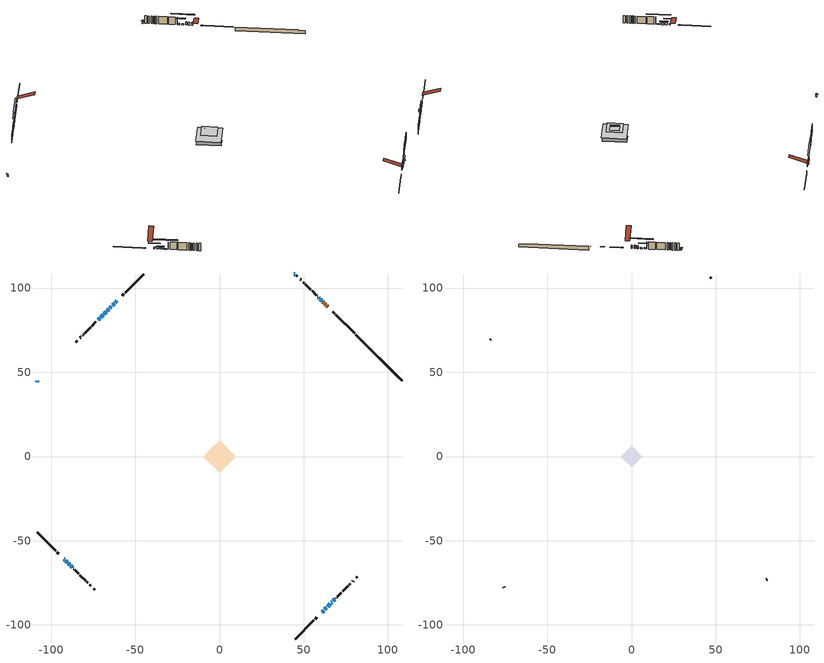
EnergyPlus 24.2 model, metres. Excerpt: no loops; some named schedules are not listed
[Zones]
conditioned space
 floor outside (Floor1 construction): -0.49,0 0,0.49 0.49,0 0,-0.49 z0.83
 floor outside (Floor2 construction): -3.1,0 0,3.1 3.1,0 0,-3.1 z0.83
 floor adiabatic (AdiabaticFloorConstruction): -9.73,0 0,9.73 9.73,0 0,-9.73 z3.27
 floor foundation (Slab1 construction): -6.87,2.78 -2.78,6.87 6.87,-2.78 2.78,-6.87 z-1.61
 wall outside (RimJoist1 construction): 44.87,-108.32 56.04,-97.15 / -108.32,-44.87 -97.15,-56.04 / -44.87,108.32 -56.04,97.15 / 80.18,73 69.01,84.17 z0.83:1.13
 wall outside (RimJoist3 construction): 56.69,-96.49 57.7,-95.49 / -96.49,-56.69 -95.49,-57.7 / -56.69,96.49 -57.7,95.49 / 68.35,84.83 67.35,85.83 z0.83:1.13
 wall outside (AdiabaticWallConstruction 1): 64.18,89 63.79,89.4 / 63.13,90.05 62.56,90.63 / 61.9,91.28 61.42,91.76 z0.83:2.86
 wall outside (AdiabaticWallConstruction): -92.32,-60.86 -91.94,-61.24 / 66.41,-86.77 66.79,-86.39 z0.83:1.72; -60.87,92.32 -61.94,91.24 z0.83:2.25; -62.6,90.58 -63.46,89.72 / -64.12,89.06 -65.18,88 / 60.87,-92.32 61.73,-91.45 / -69.09,84.09 -70.42,82.77 z0.83:2.05; 62.38,-90.8 63.45,-89.74 / -91.28,-61.9 -90.42,-62.76 z0.83:2.33; 64.1,-89.08 65.76,-87.43 z0.83:2.63; -89.76,-63.42 -88.9,-64.28 z0.83:1.85; 44.87,108.32 44.1,108.32 / -108.32,44.87 -108.32,44.1 z0.83:2.36; 60.77,92.42 59.92,93.26 z0.83:1.67; -65.84,87.35 -66.7,86.48 / -88.24,-64.94 -87.36,-65.82 z0.83:1.24; 59.26,93.92 58.83,94.35 z0.83:1.75; -67.36,85.83 -68.43,84.75 / -71.07,82.11 -71.94,81.25 / 67.45,-85.74 68.51,-84.67 z0.83:2.64
 wall outside (Wall1 construction): 69.16,-84.02 69.24,-83.95 / -86.71,-66.48 -86.63,-66.55 / -72.59,80.59 -72.66,80.52 / 58.18,95.01 58.1,95.08 z0.83:5.71
 wall outside (Wall2 construction): 69.89,-83.29 72.41,-80.78 / -85.98,-67.2 -83.47,-69.72 / -73.32,79.86 -75.83,77.35 / 57.45,95.74 54.93,98.25 z0.83:5.71
 wall outside (Wall3 construction): 73.06,-80.12 76.46,-76.73 / -82.81,-70.37 -79.41,-73.77 / -76.49,76.69 -79.88,73.3 / 54.28,98.9 50.88,102.3 z0.83:5.71
 wall outside (Wall4 construction): 77.11,-76.07 77.57,-75.62 / -78.76,-74.42 -78.31,-74.88 / -80.54,72.64 -80.99,72.19 / 50.23,102.96 49.77,103.41 z0.83:5.71
 wall outside (Wall5 construction): 78.22,-74.96 78.3,-74.89 / -77.65,-75.53 -77.58,-75.61 / -81.65,71.53 -81.72,71.46 / 49.12,104.07 49.04,104.14 z0.83:5.71
 wall outside (Wall6 construction): 78.95,-74.23 79.4,-73.78 / -76.92,-76.26 -76.47,-76.71 / -82.38,70.8 -82.83,70.35 / 48.39,104.79 47.94,105.24 z0.83:5.71
 wall outside (Wall9 construction): 81.11,-72.07 81.82,-71.37 / -74.76,-78.42 -74.05,-79.13 / -84.54,68.64 -85.24,67.94 / 46.23,106.95 45.52,107.66 z0.83:5.71
 wall foundation (FoundationWall1 construction): 80.84,72.35,-1.61 80.84,72.35,0.83 105.57,47.61,0.83 105.57,47.61,0.32 108.32,44.87,0.32 108.32,44.87,-1.61
 window (WindowConstruction 15): -92.32,-60.87 -91.94,-61.24 z0.83:1.72
 window (WindowConstruction 7): -60.87,92.32 -61.94,91.24 z0.83:2.25
 window (WindowConstruction 8): -62.6,90.58 -63.46,89.72 z0.83:2.05
 window (WindowConstruction 9): -64.12,89.06 -65.18,88 z0.83:2.05
 window (WindowConstruction 10): 60.87,-92.32 61.73,-91.45 z0.83:2.05
 window (WindowConstruction 11): 62.39,-90.8 63.45,-89.74 z0.83:2.33
 window (WindowConstruction 12): 64.1,-89.08 65.76,-87.43 z0.83:2.63
 window (WindowConstruction 13): -91.28,-61.9 -90.42,-62.76 z0.83:2.33
 window (WindowConstruction 14): -89.76,-63.42 -88.9,-64.28 z0.83:1.84
 window (WindowConstruction 16): 66.41,-86.77 66.79,-86.39 z0.83:1.72
 window (WindowConstruction): 44.87,108.32 44.1,108.32 z0.83:2.35
 window (WindowConstruction 17): 60.76,92.42 59.92,93.26 z0.83:1.67
 window (WindowConstruction 18): -65.84,87.34 -66.7,86.48 z0.83:1.24
 window (WindowConstruction 19): -88.24,-64.94 -87.36,-65.82 z0.83:1.24
 window (WindowConstruction 1): 59.26,93.92 58.83,94.35 z0.83:1.74
 window (WindowConstruction 2): -67.36,85.83 -68.43,84.75 z0.83:2.63
 window (WindowConstruction 3): -69.09,84.09 -70.42,82.77 z0.83:2.05
 window (WindowConstruction 4): -71.07,82.11 -71.94,81.25 z0.83:2.63
 window (WindowConstruction 5): 67.45,-85.74 68.51,-84.67 z0.83:2.63
 window (WindowConstruction 6): -108.32,44.87 -108.32,44.1 z0.83:2.35
 door (Door): 64.18,89 63.79,89.4 z0.83:2.86
 door (Door 1): 63.13,90.05 62.56,90.63 z0.83:2.86
 door (Door 2): 61.9,91.28 61.42,91.76 z0.83:2.86
 ceiling adiabatic (AdiabaticFloorConstruction): 0,-9.73 9.73,0 0,9.73 -9.73,0 z3.27
attic - vented
 floor to conditioned space (Floor3 construction Reversed): -6.24,0 0,6.24 6.24,0 0,-6.24 z5.71
 floor to conditioned space (Floor4 construction Reversed): -3.69,0 0,3.69 3.69,0 0,-3.69 z5.71
 wall outside (Wall7 construction): 80.06,-73.13 80.46,-72.73 / -75.81,-77.37 -75.42,-77.77 / -83.48,69.7 -83.88,69.3 / 47.28,105.9 46.88,106.3 z0.83:5.71
 roof outside (Roof1 construction): 60.21,-92.97,5.71 53.16,-85.93,9.03 51.31,-87.78,9.03 58.35,-94.83,5.71; -92.97,-60.21,5.71 -85.93,-53.16,9.03 -87.78,-51.31,9.03 -94.83,-58.35,5.71; -60.21,92.97,5.71 -53.16,85.93,9.03 -51.31,87.78,9.03 -58.35,94.83,5.71; 64.84,88.35,5.71 57.79,81.3,9.03 59.65,79.44,9.03 66.69,86.49,5.71
shading: -89.78,-63.4 -94.47,-58.71 -94.9,-59.14 -90.21,-63.83 z4.77; -62.15,91.03 -60.65,92.53 -61.09,92.96 -62.59,91.46 z2.55; -63.67,89.51 -62.39,90.79 -62.82,91.22 -64.1,89.94 z2.35; -65.39,87.79 -63.91,89.27 -64.34,89.7 -65.82,88.22 z2.35; 62.16,-91.02 60.43,-92.75 60.87,-93.18 62.59,-91.45 z2.66; 63.66,-89.53 62.17,-91.01 62.6,-91.44 64.09,-89.96 z2.63; 65.97,-87.21 63.89,-89.29 64.32,-89.72 66.4,-87.65 z2.93; -90.21,-62.97 -91.49,-61.69 -91.92,-62.12 -90.64,-63.4 z2.63; -88.26,-64.93 -90.41,-62.77 -90.84,-63.21 -88.69,-65.36 z2.76; 67,-86.18 66.2,-86.98 67.06,-87.84 67.86,-87.04 z2.02; 43.81,108.32 45.16,108.32 45.16,108.93 43.81,108.93 z2.65; 55.61,97.57 65.08,88.1 65.51,88.54 56.04,98.01 z7.77; -71.01,82.17 -61.52,91.66 -61.96,92.09 -71.44,82.6 z7.33; -83.05,-70.13 -92.56,-60.63 -92.99,-61.06 -83.48,-70.56 z7.33; 56.67,96.51 61.42,91.76 61.85,92.19 57.11,96.94 z4.8; -70.59,82.59 -65.2,87.98 -65.63,88.41 -71.02,83.02 z5.69; -74.09,79.09 -68.92,84.27 -69.35,84.7 -74.52,79.52 z5.69; 68.72,-84.46 67.24,-85.95 67.88,-86.59 69.36,-85.11 z2.93; -108.32,43.81 -108.32,45.16 -108.93,45.16 -108.93,43.81 z2.65
[Building]
Building 1: Terrain=Suburbs
[Site:Location]
Calgary Intl AP_AB: Latitude {deg}=51.11; Longitude {deg}=-114.02; Time Zone {hr}=-7; Elevation {m}=1084; Keep Site Location Information=Yes
[Site:GroundTemperature:Shallow]
0.326196, -1.55603, -1.70677, -0.813554, 2.7722, 6.34125, 9.43543, 11.3955, 11.562, 9.96783, 6.95256, 3.49299
[Site:WaterMainsTemperature]
Calculation Method=Schedule; Temperature Schedule=mains temperature schedule
[Material] Roughness=Rough; Thermal Absorptance=0.9
Name | Thickness {m} | Conductivity {W/m-K} | Density {kg/m3} | Specific Heat {J/kg-K} | Solar Absorptance | Visible Absorptance
asphalt or fiberglass shingles | 0.00635 | 0.162714 | 1121.4 | 1465.45 | 0.4 | 0.4
ceiling loosefill ins | 0.254 | 0.0480833 | 16.02 | 1046.75 | 0.7 | 0.7
ceiling stud and cavity | 0.1397 | 0.175913 | 65.682 | 1177.47 | 0.7 | 0.7
ceiling stud and cavity 1 | 0.1397 | 0.219769 | 65.682 | 1177.47 | 0.7 | 0.7
concrete 4.0 in. | 0.1016 | 1.803125 | 2242.8 | 837.4 | 0.7 | 0.7
concrete 8.0 in. | 0.2032 | 1.803125 | 2242.8 | 837.4 | 0.7 | 0.7
door material | 0.04445 | 0.053851 | 512.64 | 1214.23 | 0.7 | 0.7
door material 1 | 0.04445 | 0.0639163 | 512.64 | 1214.23 | 0.7 | 0.7
exterior vertical ins | 0.0474939 | 0.029427 | 32.04 | 1214.23 | 0.7 | 0.7
floor covering | 0.0127 | 0.0433444 | 54.468 | 1339.84 | 0.6 | 0.6
floor rigid ins | 0.103632 | 0.029427 | 32.04 | 1214.23 | 0.7 | 0.7
floor rigid ins 1; wall rigid ins 1 | 0.512978 | 0.029427 | 32.04 | 1214.23 | 0.7 | 0.7
floor stud and cavity | 0.1397 | 0.0851081 | 92.3553 | 1139.71 | 0.7 | 0.7
floor stud and cavity 1 | 0.1397 | 0.0823689 | 92.3553 | 1139.71 | 0.7 | 0.7
floor stud and cavity 2 | 0.1397 | 1.75129 | 37.0049 | 1207.88 | 0.7 | 0.7
furniture material conditioned space 1 | 0.1524 | 0.115458 | 640.8 | 1214.23 | 0.6 | 0.6
gypsum board | 0.0127 | 0.160291 | 801 | 837.4 | 0.6 | 0.6
gypsum board 1 | 0.0127 | 0.160291 | 801 | 837.4 | 0.7 | 0.7
osb sheathing 0.5 in. | 0.0127 | 0.115458 | 512.64 | 1214.23 | 0.7 | 0.7
osb sheathing 0.75 in. | 0.01905 | 0.115458 | 512.64 | 1214.23 | 0.7 | 0.7
osb sheathing 2.0 in. | 0.0508 | 0.115458 | 512.64 | 1214.23 | 0.7 | 0.7
rim joist rigid ins; wall rigid ins | 0.051816 | 0.029427 | 32.04 | 1214.23 | 0.7 | 0.7
rim joist stud and cavity | 0.0508 | 0.0407728 | 125.044 | 1163.47 | 0.6 | 0.6
rim joist stud and cavity 1 | 0.0508 | 0.0416558 | 125.044 | 1163.47 | 0.6 | 0.6
wall stud and cavity | 0.1397 | 0.455989 | 139.0536 | 1170.24 | 0.7 | 0.7
wall stud and cavity 1 | 0.1397 | 0.197362 | 139.0536 | 1170.24 | 0.7 | 0.7
wall stud and cavity 2 | 0.1397 | 0.194937 | 139.0536 | 1170.24 | 0.7 | 0.7
wall stud and cavity 3 | 0.1397 | 0.292769 | 139.0536 | 1170.24 | 0.7 | 0.7
wall stud and cavity 4 | 0.1397 | 0.0747769 | 139.0536 | 1170.24 | 0.7 | 0.7
wall stud and cavity 5 | 0.1397 | 0.521992 | 139.0536 | 1170.24 | 0.7 | 0.7
wall stud and cavity 6 | 0.0889 | 6.9971 | 50.32683 | 1063.81 | 0.6 | 0.6
wall stud and cavity 7 | 0.1397 | 0.61545 | 139.0536 | 1170.24 | 0.7 | 0.7
wall stud and cavity 8 | 0.0889 | 0.380278 | 52.3479 | 1209.89 | 0.7 | 0.7
wall stud and cavity 9 | 0.0889 | 0.391764 | 83.0341 | 1211.67 | 0.7 | 0.7
wood siding | 0.0254 | 0.102417 | 544.68 | 1172.36 | 0.4 | 0.4
wood siding 1 | 0.00254 | 0.102417 | 544.68 | 1172.36 | 0.4 | 0.4
wood siding 2; wood siding 3; wood siding 4 | 0.0254 | 0.102417 | 544.68 | 1172.36 | 0.7 | 0.7
[WindowMaterial:SimpleGlazingSystem]
Name | U-Factor {W/m2-K} | Solar Heat Gain Coefficient
WindowMaterial | 1.80617 | 0.48
WindowMaterial 1 | 1.99127 | 0.43
WindowMaterial 10 | 1.62277 | 0.53
WindowMaterial 11 | 1.43881 | 0.59
WindowMaterial 12 | 1.6205 | 0.55
WindowMaterial 13 | 2.27517 | 0.55
WindowMaterial 14 | 1.84932 | 0.5
WindowMaterial 15 | 1.53987 | 0.41
WindowMaterial 16 | 1.47287 | 0.44
WindowMaterial 17 | 1.723273 | 0.33
WindowMaterial 2 | 1.490475 | 0.58
WindowMaterial 3 | 1.61937 | 0.53
WindowMaterial 4 | 1.87999 | 0.46
WindowMaterial 5 | 1.58984 | 0.54
WindowMaterial 6 | 1.629586 | 0.53
WindowMaterial 7 | 1.93449 | 0.45
WindowMaterial 8 | 1.55237 | 0.57
WindowMaterial 9 | 1.5853 | 0.56
[Construction]
AdiabaticFloorConstruction: floor stud and cavity 2, floor rigid ins 1, osb sheathing 0.75 in., floor covering
AdiabaticWallConstruction: wood siding 3, wall rigid ins 1, wall stud and cavity 8, gypsum board
AdiabaticWallConstruction 1: wood siding 4, wall rigid ins 1, wall stud and cavity 8, gypsum board
Door; Door 2: door material
Door 1: door material 1
Floor1 construction: floor stud and cavity, floor rigid ins, osb sheathing 0.75 in., floor covering
Floor2 construction: floor stud and cavity 1, floor rigid ins, osb sheathing 0.75 in., floor covering
Floor3 construction Reversed: gypsum board, ceiling stud and cavity, ceiling loosefill ins
Floor4 construction Reversed: gypsum board, ceiling stud and cavity 1, ceiling loosefill ins
FoundationWall1 construction: concrete 8.0 in., gypsum board 1
furniture construction conditioned space 1: furniture material conditioned space 1
PartitionWallConstruction: gypsum board, wall stud and cavity 9, gypsum board
RimJoist1 construction: wood siding 2, rim joist rigid ins, osb sheathing 2.0 in., rim joist stud and cavity
RimJoist3 construction: wood siding 2, rim joist rigid ins, osb sheathing 2.0 in., rim joist stud and cavity 1
Roof1 construction: asphalt or fiberglass shingles
Slab1 construction: concrete 4.0 in.
Wall1 construction: wood siding, wall rigid ins, osb sheathing 0.5 in., wall stud and cavity, gypsum board
Wall2 construction: wood siding, wall rigid ins, osb sheathing 0.5 in., wall stud and cavity 1, gypsum board
Wall3 construction: wood siding, wall rigid ins, osb sheathing 0.5 in., wall stud and cavity 2, gypsum board
Wall4 construction: wood siding, wall rigid ins, osb sheathing 0.5 in., wall stud and cavity 3, gypsum board
Wall5 construction: wood siding, osb sheathing 0.5 in., wall stud and cavity 4, gypsum board
Wall6 construction: wood siding, wall rigid ins, osb sheathing 0.5 in., wall stud and cavity 5, gypsum board
Wall7 construction: wood siding 1, wall stud and cavity 6
Wall9 construction: wood siding, wall rigid ins, osb sheathing 0.5 in., wall stud and cavity 7, gypsum board
WindowConstruction; WindowConstruction 6: WindowMaterial
WindowConstruction 1: WindowMaterial 1
WindowConstruction 10: WindowMaterial 9
WindowConstruction 11: WindowMaterial 10
WindowConstruction 12: WindowMaterial 11
WindowConstruction 13; WindowConstruction 9: WindowMaterial 8
WindowConstruction 14: WindowMaterial 12
WindowConstruction 15: WindowMaterial 13
WindowConstruction 16: WindowMaterial 14
WindowConstruction 17: WindowMaterial 15
WindowConstruction 18: WindowMaterial 16
WindowConstruction 19: WindowMaterial 17
WindowConstruction 2: WindowMaterial 2
WindowConstruction 3: WindowMaterial 3
WindowConstruction 4: WindowMaterial 4
WindowConstruction 5: WindowMaterial 5
WindowConstruction 7: WindowMaterial 6
WindowConstruction 8: WindowMaterial 7
[Zone] Multiplier=1; Part of Total Floor Area=Yes
Name | Volume {m3}
attic - vented | 56.747
conditioned space | 718.4
[Space]
Name | Zone | Volume {m3}
attic - vented 1 | attic - vented | 56.747
conditioned space 1 | conditioned space | 718.4
[ZoneInfiltration:EffectiveLeakageArea]
infil attic - vented 1: Zone or Space=attic - vented 1; Schedule=Always On Discrete; Effective Air Leakage Area {cm2}=3601.71; Stack Coefficient=0.000570115; Wind Coefficient=1.61325e-05
[ZoneMixing]
whole house fan mix: Zone or Space=attic - vented; Schedule=Always On Continuous; Design Flow Rate Calculation Method=Flow/Zone; Design Flow Rate {m3/s}=0; Source Zone or Space=conditioned space
[SurfaceProperty:ExposedFoundationPerimeter]
Slab1: Exposed Perimeter Calculation Method=TotalExposedPerimeter; Total Exposed Perimeter {m}=38.863
[InternalMass] Zone or ZoneList=conditioned space; Space or SpaceList=conditioned space 1
Name | Construction | Surface Area {m2}
furniture mass conditioned space 1 | furniture construction conditioned space 1 | 115.196
partition wall mass | PartitionWallConstruction | 287.99
[Lights]
interior lighting: Zone or ZoneList or Space or SpaceList=conditioned space 1; Schedule=interior lighting schedule; Design Level Calculation Method=LightingLevel; Lighting Level {W}=343.2; Return Air Fraction=0; Fraction Radiant=0.6; Fraction Visible=0.2; Fraction Replaceable=1
[People]
occupants: Zone or ZoneList or Space or SpaceList=conditioned space 1; Number of People Schedule=occupants schedule; Number of People Calculation Method=People; Number of People=3; Fraction Radiant=0.314171; Sensible Heat Fraction=0.56303; Activity Level Schedule=occupants activity schedule; Carbon Dioxide Generation Rate {m3/s-W}=0; Enable ASHRAE 55 Comfort Warnings=No; Mean Radiant Temperature Calculation Type=EnclosureAveraged
[ElectricEquipment] Zone or ZoneList or Space or SpaceList=conditioned space 1; Design Level Calculation Method=EquipmentLevel
Name | Schedule | Design Level {W} | Fraction Latent | Fraction Radiant | Fraction Lost
clothes dryer | clothes dryer schedule | 140.772 | 0.015 | 0.081 | 0.85
clothes washer | clothes washer schedule | 32.1985 | 0.03 | 0.162 | 0.7
cooking range | cooking range schedule | 215.147 | 0.08 | 0.432 | 0.2
dishwasher | dishwasher schedule | 66.8632 | 0.3 | 0.18 | 0.4
fridge | fridge schedule | 72.9452 | 0 | 0.6 | 0
mech vent bath fan 0 | mech vent bath fan 0 schedule | 50.2 | 0 | 0 | 1
mech vent bath fan 1 | mech vent bath fan 1 schedule | 50.2 | 0 | 0 | 1
mech vent bath fan 2 | mech vent bath fan 2 schedule | 50.2 | 0 | 0 | 1
mech vent bath fan 3 | mech vent bath fan 3 schedule | 50.2 | 0 | 0 | 1
mech vent house fan | mech vent house fan schedule | 0 | 0 | 0 | 1
mech vent house fan cfis | mech vent house fan cfis schedule | 0 | 0 | 0 | 0
mech vent range fan 0 | mech vent range fan 0 schedule | 57 | 0 | 0 | 1
misc plug loads | misc plug loads schedule | 494.7 | 0.045 | 0.513 | 0.1
whole house fan | Always On Discrete | 0 | 0 | 0 | 1
[OtherEquipment] Zone or ZoneList or Space or SpaceList=conditioned space 1; Design Level Calculation Method=EquipmentLevel
Name | Fuel Type | Schedule | Design Level {W} | Fraction Latent | Fraction Radiant | Fraction Lost
clothes dryer 1 | Electricity | clothes dryer schedule | 0 | 0.015 | 0.081 | 0.85
cooking range 1 | Electricity | cooking range schedule | 0 | 0.08 | 0.432 | 0.2
general water use latent | None | general water use schedule | 62.594 | 1 | 0 | 0
general water use sensible | None | general water use schedule | -61.6891 | 0 | 0.6 | 0
mech vent house fan latent load | None | Always On Discrete | 0 | 1 | 0 | 0
mech vent house fan sensible load | None | Always On Discrete | 0 | 0 | 0 | 0
water heater energy adjustment1 | NaturalGas | Always On Discrete | 0.01 | 0 | 0 | 1
[ZoneInfiltration:DesignFlowRate] Zone or ZoneList or Space or SpaceList=conditioned space 1; Schedule=Always On Discrete; Design Flow Rate Calculation Method=Flow/Zone; Design Flow Rate {m3/s}=0
infil flow; natural vent flow; whole house fan flow
[Foundation:Kiva]
Foundation Kiva 1: Initial Indoor Air Temperature {C}=18; Wall Height Above Grade {m}=0.82997; Wall Depth Below Slab {m}=0.2032; Custom Block Material Name 1=exterior vertical ins; Custom Block Depth 1 {m}=2.43998; Custom Block X Position 1 {m}=0.2159; Custom Block Z Position 1 {m}=0
[Foundation:Kiva:Settings]
Soil Conductivity {W/m-K}=0.849921; Soil Density {kg/m3}=1842.3; Soil Specific Heat {J/kg-K}=418.7; Ground Solar Absorptivity=0.9; Ground Thermal Absorptivity=0.9; Ground Surface Roughness {m}=0.03; Far-Field Width {m}=40; Deep-Ground Boundary Condition=ZeroFlux; Deep-Ground Depth {m}=40; Minimum Cell Dimension {m}=0.2; Maximum Cell Growth Coefficient=3; Simulation Timestep=Timestep
[Exterior:Lights]
exterior lighting: Schedule=exterior lighting schedule; Design Level {W}=75.6
[Schedule:Constant]
Name | Hourly Value
Always On Continuous; mech vent house fan schedule; mech vent house fan cfis schedule; Always On Discrete | 1
occupants activity schedule | 117.228
fridge schedule | 0
[Schedule:Week:Daily]
interior lighting schedule Week Rule - Jan1-Jan27: interior lighting schedule day, interior lighting schedule day, interior lighting schedule day, interior lighting schedule day, interior lighting schedule day, interior lighting schedule day, interior lighting schedule day, interior lighting schedule default day, interior lighting schedule default day, interior lighting schedule default day, interior lighting schedule default day, interior lighting schedule default day
interior lighting schedule Week Rule - Jan28-Feb3: interior lighting schedule day, interior lighting schedule day, interior lighting schedule day, interior lighting schedule day, interior lighting schedule day 1, interior lighting schedule day 1, interior lighting schedule day 1, interior lighting schedule default day, interior lighting schedule default day, interior lighting schedule default day, interior lighting schedule default day, interior lighting schedule default day
interior lighting schedule Week Rule - Feb4-Feb24: interior lighting schedule day 1, interior lighting schedule day 1, interior lighting schedule day 1, interior lighting schedule day 1, interior lighting schedule day 1, interior lighting schedule day 1, interior lighting schedule day 1, interior lighting schedule default day, interior lighting schedule default day, interior lighting schedule default day, interior lighting schedule default day, interior lighting schedule default day
interior lighting schedule Week Rule - Feb25-Mar3: interior lighting schedule day 1, interior lighting schedule day 1, interior lighting schedule day 1, interior lighting schedule day 1, interior lighting schedule day 2, interior lighting schedule day 2, interior lighting schedule day 2, interior lighting schedule default day, interior lighting schedule default day, interior lighting schedule default day, interior lighting schedule default day, interior lighting schedule default day
interior lighting schedule Week Rule - Mar4-Mar31: interior lighting schedule day 2, interior lighting schedule day 2, interior lighting schedule day 2, interior lighting schedule day 2, interior lighting schedule day 2, interior lighting schedule day 2, interior lighting schedule day 2, interior lighting schedule default day, interior lighting schedule default day, interior lighting schedule default day, interior lighting schedule default day, interior lighting schedule default day
interior lighting schedule Week Rule - Apr1-Apr28: interior lighting schedule day 3, interior lighting schedule day 3, interior lighting schedule day 3, interior lighting schedule day 3, interior lighting schedule day 3, interior lighting schedule day 3, interior lighting schedule day 3, interior lighting schedule default day, interior lighting schedule default day, interior lighting schedule default day, interior lighting schedule default day, interior lighting schedule default day
interior lighting schedule Week Rule - Apr29-May5: interior lighting schedule day 3, interior lighting schedule day 3, interior lighting schedule day 4, interior lighting schedule day 4, interior lighting schedule day 4, interior lighting schedule day 4, interior lighting schedule day 4, interior lighting schedule default day, interior lighting schedule default day, interior lighting schedule default day, interior lighting schedule default day, interior lighting schedule default day
interior lighting schedule Week Rule - May6-May26: interior lighting schedule day 4, interior lighting schedule day 4, interior lighting schedule day 4, interior lighting schedule day 4, interior lighting schedule day 4, interior lighting schedule day 4, interior lighting schedule day 4, interior lighting schedule default day, interior lighting schedule default day, interior lighting schedule default day, interior lighting schedule default day, interior lighting schedule default day
interior lighting schedule Week Rule - May27-Jun2: interior lighting schedule day 4, interior lighting schedule day 4, interior lighting schedule day 4, interior lighting schedule day 4, interior lighting schedule day 4, interior lighting schedule day 5, interior lighting schedule day 5, interior lighting schedule default day, interior lighting schedule default day, interior lighting schedule default day, interior lighting schedule default day, interior lighting schedule default day
interior lighting schedule Week Rule - Jun3-Jun30: interior lighting schedule day 5, interior lighting schedule day 5, interior lighting schedule day 5, interior lighting schedule day 5, interior lighting schedule day 5, interior lighting schedule day 5, interior lighting schedule day 5, interior lighting schedule default day, interior lighting schedule default day, interior lighting schedule default day, interior lighting schedule default day, interior lighting schedule default day
interior lighting schedule Week Rule - Jul1-Jul28: interior lighting schedule day 6, interior lighting schedule day 6, interior lighting schedule day 6, interior lighting schedule day 6, interior lighting schedule day 6, interior lighting schedule day 6, interior lighting schedule day 6, interior lighting schedule default day, interior lighting schedule default day, interior lighting schedule default day, interior lighting schedule default day, interior lighting schedule default day
interior lighting schedule Week Rule - Jul29-Aug4: interior lighting schedule day 6, interior lighting schedule day 6, interior lighting schedule day 6, interior lighting schedule day 7, interior lighting schedule day 7, interior lighting schedule day 7, interior lighting schedule day 7, interior lighting schedule default day, interior lighting schedule default day, interior lighting schedule default day, interior lighting schedule default day, interior lighting schedule default day
interior lighting schedule Week Rule - Aug5-Aug25: interior lighting schedule day 7, interior lighting schedule day 7, interior lighting schedule day 7, interior lighting schedule day 7, interior lighting schedule day 7, interior lighting schedule day 7, interior lighting schedule day 7, interior lighting schedule default day, interior lighting schedule default day, interior lighting schedule default day, interior lighting schedule default day, interior lighting schedule default day
interior lighting schedule Week Rule - Aug26-Sep1: interior lighting schedule day 7, interior lighting schedule day 7, interior lighting schedule day 7, interior lighting schedule day 7, interior lighting schedule day 7, interior lighting schedule day 7, interior lighting schedule day 8, interior lighting schedule default day, interior lighting schedule default day, interior lighting schedule default day, interior lighting schedule default day, interior lighting schedule default day
interior lighting schedule Week Rule - Sep2-Sep29: interior lighting schedule day 8, interior lighting schedule day 8, interior lighting schedule day 8, interior lighting schedule day 8, interior lighting schedule day 8, interior lighting schedule day 8, interior lighting schedule day 8, interior lighting schedule default day, interior lighting schedule default day, interior lighting schedule default day, interior lighting schedule default day, interior lighting schedule default day
interior lighting schedule Week Rule - Sep30-Oct6: interior lighting schedule day 8, interior lighting schedule day 9, interior lighting schedule day 9, interior lighting schedule day 9, interior lighting schedule day 9, interior lighting schedule day 9, interior lighting schedule day 9, interior lighting schedule default day, interior lighting schedule default day, interior lighting schedule default day, interior lighting schedule default day, interior lighting schedule default day
interior lighting schedule Week Rule - Oct7-Oct27: interior lighting schedule day 9, interior lighting schedule day 9, interior lighting schedule day 9, interior lighting schedule day 9, interior lighting schedule day 9, interior lighting schedule day 9, interior lighting schedule day 9, interior lighting schedule default day, interior lighting schedule default day, interior lighting schedule default day, interior lighting schedule default day, interior lighting schedule default day
interior lighting schedule Week Rule - Oct28-Nov3: interior lighting schedule day 9, interior lighting schedule day 9, interior lighting schedule day 9, interior lighting schedule day 9, interior lighting schedule day 10, interior lighting schedule day 10, interior lighting schedule day 10, interior lighting schedule default day, interior lighting schedule default day, interior lighting schedule default day, interior lighting schedule default day, interior lighting schedule default day
interior lighting schedule Week Rule - Nov4-Nov24: interior lighting schedule day 10, interior lighting schedule day 10, interior lighting schedule day 10, interior lighting schedule day 10, interior lighting schedule day 10, interior lighting schedule day 10, interior lighting schedule day 10, interior lighting schedule default day, interior lighting schedule default day, interior lighting schedule default day, interior lighting schedule default day, interior lighting schedule default day
interior lighting schedule Week Rule - Nov25-Dec1: interior lighting schedule day 10, interior lighting schedule day 10, interior lighting schedule day 10, interior lighting schedule day 10, interior lighting schedule day 10, interior lighting schedule day 10, interior lighting schedule day 11, interior lighting schedule default day, interior lighting schedule default day, interior lighting schedule default day, interior lighting schedule default day, interior lighting schedule default day
interior lighting schedule Week Rule - Dec2-Dec31: interior lighting schedule day 11, interior lighting schedule day 11, interior lighting schedule day 11, interior lighting schedule day 11, interior lighting schedule day 11, interior lighting schedule day 11, interior lighting schedule day 11, interior lighting schedule default day, interior lighting schedule default day, interior lighting schedule default day, interior lighting schedule default day, interior lighting schedule default day
occupants schedule Week Rule - Jan1-Dec31: occupants schedule day, occupants schedule day, occupants schedule day, occupants schedule day, occupants schedule day, occupants schedule day, occupants schedule day, occupants schedule default day, occupants schedule default day, occupants schedule default day, occupants schedule default day, occupants schedule default day
clothes dryer schedule Week Rule - Jan1-Dec31: clothes dryer schedule day, clothes dryer schedule day, clothes dryer schedule day, clothes dryer schedule day, clothes dryer schedule day, clothes dryer schedule day, clothes dryer schedule day, clothes dryer schedule default day, clothes dryer schedule default day, clothes dryer schedule default day, clothes dryer schedule default day, clothes dryer schedule default day
clothes washer schedule Week Rule - Jan1-Dec31: clothes washer schedule day, clothes washer schedule day, clothes washer schedule day, clothes washer schedule day, clothes washer schedule day, clothes washer schedule day, clothes washer schedule day, clothes washer schedule default day, clothes washer schedule default day, clothes washer schedule default day, clothes washer schedule default day, clothes washer schedule default day
cooking range schedule Week Rule - Jan1-Dec31: cooking range schedule day, cooking range schedule day, cooking range schedule day, cooking range schedule day, cooking range schedule day, cooking range schedule day, cooking range schedule day, cooking range schedule default day, cooking range schedule default day, cooking range schedule default day, cooking range schedule default day, cooking range schedule default day
dishwasher schedule Week Rule - Jan1-Dec31: dishwasher schedule day, dishwasher schedule day, dishwasher schedule day, dishwasher schedule day, dishwasher schedule day, dishwasher schedule day, dishwasher schedule day, dishwasher schedule default day, dishwasher schedule default day, dishwasher schedule default day, dishwasher schedule default day, dishwasher schedule default day
mech vent bath fan 0 schedule Week Rule - Jan1-Dec31: mech vent bath fan 0 schedule day, mech vent bath fan 0 schedule day, mech vent bath fan 0 schedule day, mech vent bath fan 0 schedule day, mech vent bath fan 0 schedule day, mech vent bath fan 0 schedule day, mech vent bath fan 0 schedule day, mech vent bath fan 0 schedule default day, mech vent bath fan 0 schedule default day, mech vent bath fan 0 schedule default day, mech vent bath fan 0 schedule default day, mech vent bath fan 0 schedule default day
mech vent bath fan 1 schedule Week Rule - Jan1-Dec31: mech vent bath fan 1 schedule day, mech vent bath fan 1 schedule day, mech vent bath fan 1 schedule day, mech vent bath fan 1 schedule day, mech vent bath fan 1 schedule day, mech vent bath fan 1 schedule day, mech vent bath fan 1 schedule day, mech vent bath fan 1 schedule default day, mech vent bath fan 1 schedule default day, mech vent bath fan 1 schedule default day, mech vent bath fan 1 schedule default day, mech vent bath fan 1 schedule default day
mech vent bath fan 2 schedule Week Rule - Jan1-Dec31: mech vent bath fan 2 schedule day, mech vent bath fan 2 schedule day, mech vent bath fan 2 schedule day, mech vent bath fan 2 schedule day, mech vent bath fan 2 schedule day, mech vent bath fan 2 schedule day, mech vent bath fan 2 schedule day, mech vent bath fan 2 schedule default day, mech vent bath fan 2 schedule default day, mech vent bath fan 2 schedule default day, mech vent bath fan 2 schedule default day, mech vent bath fan 2 schedule default day
[Schedule:Year]
interior lighting schedule: interior lighting schedule Week Rule - Jan1-Jan27, 1, 1, 1, 27, interior lighting schedule Week Rule - Jan28-Feb3, 1, 28, 2, 3, interior lighting schedule Week Rule - Feb4-Feb24, 2, 4, 2, 24, interior lighting schedule Week Rule - Feb25-Mar3, 2, 25, 3, 3, interior lighting schedule Week Rule - Mar4-Mar31, 3, 4, 3, 31, interior lighting schedule Week Rule - Apr1-Apr28, 4, 1, 4, 28, interior lighting schedule Week Rule - Apr29-May5, 4, 29, 5, 5, interior lighting schedule Week Rule - May6-May26, 5, 6, 5, 26, interior lighting schedule Week Rule - May27-Jun2, 5, 27, 6, 2, interior lighting schedule Week Rule - Jun3-Jun30, 6, 3, 6, 30, interior lighting schedule Week Rule - Jul1-Jul28, 7, 1, 7, 28, interior lighting schedule Week Rule - Jul29-Aug4, 7, 29, 8, 4, interior lighting schedule Week Rule - Aug5-Aug25, 8, 5, 8, 25, interior lighting schedule Week Rule - Aug26-Sep1, 8, 26, 9, 1, interior lighting schedule Week Rule - Sep2-Sep29, 9, 2, 9, 29, interior lighting schedule Week Rule - Sep30-Oct6, 9, 30, 10, 6, interior lighting schedule Week Rule - Oct7-Oct27, 10, 7, 10, 27, interior lighting schedule Week Rule - Oct28-Nov3, 10, 28, 11, 3, interior lighting schedule Week Rule - Nov4-Nov24, 11, 4, 11, 24, interior lighting schedule Week Rule - Nov25-Dec1, 11, 25, 12, 1, interior lighting schedule Week Rule - Dec2-Dec31, 12, 2, 12, 31
occupants schedule: occupants schedule Week Rule - Jan1-Dec31, 1, 1, 12, 31
clothes dryer schedule: clothes dryer schedule Week Rule - Jan1-Dec31, 1, 1, 12, 31
clothes washer schedule: clothes washer schedule Week Rule - Jan1-Dec31, 1, 1, 12, 31
cooking range schedule: cooking range schedule Week Rule - Jan1-Dec31, 1, 1, 12, 31
dishwasher schedule: dishwasher schedule Week Rule - Jan1-Dec31, 1, 1, 12, 31
mech vent bath fan 0 schedule: mech vent bath fan 0 schedule Week Rule - Jan1-Dec31, 1, 1, 12, 31
mech vent bath fan 1 schedule: mech vent bath fan 1 schedule Week Rule - Jan1-Dec31, 1, 1, 12, 31
mech vent bath fan 2 schedule: mech vent bath fan 2 schedule Week Rule - Jan1-Dec31, 1, 1, 12, 31
mech vent bath fan 3 schedule: mech vent bath fan 3 schedule Week Rule - Jan1-Dec31, 1, 1, 12, 31
mech vent range fan 0 schedule: mech vent range fan 0 schedule Week Rule - Jan1-Dec31, 1, 1, 12, 31
misc plug loads schedule: misc plug loads schedule Week Rule - Jan1-Dec31, 1, 1, 12, 31
general water use schedule: general water use schedule Week Rule - Jan1-Dec31, 1, 1, 12, 31
exterior lighting schedule: exterior lighting schedule Week Rule - Jan1-Jan27, 1, 1, 1, 27, exterior lighting schedule Week Rule - Jan28-Feb3, 1, 28, 2, 3, exterior lighting schedule Week Rule - Feb4-Feb24, 2, 4, 2, 24, exterior lighting schedule Week Rule - Feb25-Mar3, 2, 25, 3, 3, exterior lighting schedule Week Rule - Mar4-Mar31, 3, 4, 3, 31, exterior lighting schedule Week Rule - Apr1-Apr28, 4, 1, 4, 28, exterior lighting schedule Week Rule - Apr29-May5, 4, 29, 5, 5, exterior lighting schedule Week Rule - May6-May26, 5, 6, 5, 26, exterior lighting schedule Week Rule - May27-Jun2, 5, 27, 6, 2, exterior lighting schedule Week Rule - Jun3-Jun30, 6, 3, 6, 30, exterior lighting schedule Week Rule - Jul1-Jul28, 7, 1, 7, 28, exterior lighting schedule Week Rule - Jul29-Aug4, 7, 29, 8, 4, exterior lighting schedule Week Rule - Aug5-Aug25, 8, 5, 8, 25, exterior lighting schedule Week Rule - Aug26-Sep1, 8, 26, 9, 1, exterior lighting schedule Week Rule - Sep2-Sep29, 9, 2, 9, 29, exterior lighting schedule Week Rule - Sep30-Oct6, 9, 30, 10, 6, exterior lighting schedule Week Rule - Oct7-Oct27, 10, 7, 10, 27, exterior lighting schedule Week Rule - Oct28-Nov3, 10, 28, 11, 3, exterior lighting schedule Week Rule - Nov4-Nov24, 11, 4, 11, 24, exterior lighting schedule Week Rule - Nov25-Dec1, 11, 25, 12, 1, exterior lighting schedule Week Rule - Dec2-Dec31, 12, 2, 12, 31
[Schedule:Compact]
mains temperature schedule: Through: 01/01, For: AllDays, Until: 24:00, 5.30611, Through: 01/02, For: AllDays, Until: 24:00, 5.24556, Through: 01/03, For: AllDays, Until: 24:00, 5.18611, Through: 01/04, For: AllDays, Until: 24:00, 5.12778, Through: 01/05, For: AllDays, Until: 24:00, 5.07, Through: 01/06, For: AllDays, Until: 24:00, 5.01278, Through: 01/07, For: AllDays, Until: 24:00, 4.95722, Through: 01/08, For: AllDays, Until: 24:00, 4.90222, Through: 01/09, For: AllDays, Until: 24:00, 4.84778, Through: 01/10, For: AllDays, Until: 24:00, 4.795, Through: 01/11, For: AllDays, Until: 24:00, 4.74278, Through: 01/12, For: AllDays, Until: 24:00, 4.69167, Through: 01/13, For: AllDays, Until: 24:00, 4.64111, Through: 01/14, For: AllDays, Until: 24:00, 4.59222, Through: 01/15, For: AllDays, Until: 24:00, 4.54389, Through: 01/16, For: AllDays, Until: 24:00, 4.49722, Through: 01/17, For: AllDays, Until: 24:00, 4.45111, Through: 01/18, For: AllDays, Until: 24:00, 4.40611, Through: 01/19, For: AllDays, Until: 24:00, 4.36222, Through: 01/20, For: AllDays, Until: 24:00, 4.32, Through: 01/21, For: AllDays, Until: 24:00, 4.27833, Through: 01/22, For: AllDays, Until: 24:00, 4.23778, Through: 01/23, For: AllDays, Until: 24:00, 4.19833, Through: 01/24, For: AllDays, Until: 24:00, 4.16056, Through: 01/25, For: AllDays, Until: 24:00, 4.12333, Through: 01/26, For: AllDays, Until: 24:00, 4.08778, Through: 01/27, For: AllDays, Until: 24:00, 4.05278, Through: 01/28, For: AllDays, Until: 24:00, 4.01944, Through: 01/29, For: AllDays, Until: 24:00, 3.98722, Through: 01/30, For: AllDays, Until: 24:00, 3.95611, Through: 01/31, For: AllDays, Until: 24:00, 3.92667, Through: 02/01, For: AllDays, Until: 24:00, 3.89778, Through: 02/02, For: AllDays, Until: 24:00, 3.87056, Through: 02/03, For: AllDays, Until: 24:00, 3.84444, Through: 02/04, For: AllDays, Until: 24:00, 3.82, Through: 02/05, For: AllDays, Until: 24:00, 3.79611, Through: 02/06, For: AllDays, Until: 24:00, 3.77389, Through: 02/07, For: AllDays, Until: 24:00, 3.75333, Through: 02/08, For: AllDays, Until: 24:00, 3.73333, Through: 02/09, For: AllDays, Until: 24:00, 3.715, Through: 02/10, For: AllDays, Until: 24:00, 3.69778, Through: 02/11, For: AllDays, Until: 24:00, 3.68222, Through: 02/12, For: AllDays, Until: 24:00, 3.66778, Through: 02/13, For: AllDays, Until: 24:00, 3.65444, Through: 02/14, For: AllDays, Until: 24:00, 3.64278, Through: 02/15, For: AllDays, Until: 24:00, 3.63222, Through: 02/16, For: AllDays, Until: 24:00, 3.62278, Through: 02/17, For: AllDays, Until: 24:00, 3.615, Through: 02/18, For: AllDays, Until: 24:00, 3.60833, Through: 02/19, For: AllDays, Until: 24:00, 3.60333, Through: 02/20, For: AllDays, Until: 24:00, 3.59944, Through: 02/21, For: AllDays, Until: 24:00, 3.59667, Through: 02/22, For: AllDays, Until: 24:00, 3.59556, Through: 02/23, For: AllDays, Until: 24:00, 3.59556, Through: 02/24, For: AllDays, Until: 24:00, 3.59722, Through: 02/25, For: AllDays, Until: 24:00, 3.6, Through: 02/26, For: AllDays, Until: 24:00, 3.60389, Through: 02/27, For: AllDays, Until: 24:00, 3.60944, Through: 02/28, For: AllDays, Until: 24:00, 3.61611, Through: 03/01, For: AllDays, Until: 24:00, 3.62444, Through: 03/02, For: AllDays, Until: 24:00, 3.63333, Through: 03/03, For: AllDays, Until: 24:00, 3.64444, Through: 03/04, For: AllDays, Until: 24:00, 3.65611, Through: 03/05, For: AllDays, Until: 24:00, 3.67, Through: 03/06, For: AllDays, Until: 24:00, 3.68444, Through: 03/07, For: AllDays, Until: 24:00, 3.70056, Through: 03/08, For: AllDays, Until: 24:00, 3.71778, Through: 03/09, For: AllDays, Until: 24:00, 3.73611, Through: 03/10, For: AllDays, Until: 24:00, 3.75611, Through: 03/11, For: AllDays, Until: 24:00, 3.77722, Through: 03/12, For: AllDays, Until: 24:00, 3.79944, Through: 03/13, For: AllDays, Until: 24:00, 3.82333, Through: 03/14, For: AllDays, Until: 24:00, 3.84833, Through: 03/15, For: AllDays, Until: 24:00, 3.87444, Through: 03/16, For: AllDays, Until: 24:00, 3.90222, Through: 03/17, For: AllDays, Until: 24:00, 3.93056, Through: 03/18, For: AllDays, Until: 24:00, 3.96056, Through: 03/19, For: AllDays, Until: 24:00, 3.99167, Through: 03/20, For: AllDays, Until: 24:00, 4.02444, Through: 03/21, For: AllDays, Until: 24:00, 4.05778, Through: 03/22, For: AllDays, Until: 24:00, 4.09278, Through: 03/23, For: AllDays, Until: 24:00, 4.12833, Through: 03/24, For: AllDays, Until: 24:00, 4.16556, Through: 03/25, For: AllDays, Until: 24:00, 4.20389, Through: 03/26, For: AllDays, Until: 24:00, 4.24333, Through: 03/27, For: AllDays, Until: 24:00, 4.28389, Through: 03/28, For: AllDays, Until: 24:00, 4.32611, Through: 03/29, For: AllDays, Until: 24:00, 4.36889, Through: 03/30, For: AllDays, Until: 24:00, 4.41278, Through: 03/31, For: AllDays, Until: 24:00, 4.45778, Through: 04/01, For: AllDays, Until: 24:00, 4.50389, Through: 04/02, For: AllDays, Until: 24:00, 4.55111, Through: 04/03, For: AllDays, Until: 24:00, 4.59944, Through: 04/04, For: AllDays, Until: 24:00, 4.64833, Through: 04/05, For: AllDays, Until: 24:00, 4.69889, Through: 04/06, For: AllDays, Until: 24:00, 4.75, Through: 04/07, For: AllDays, Until: 24:00, 4.80222, Through: 04/08, For: AllDays, Until: 24:00, 4.85556, Through: 04/09, For: AllDays, Until: 24:00, 4.91, Through: 04/10, For: AllDays, Until: 24:00, 4.965, Through: 04/11, For: AllDays, Until: 24:00, 5.02111, Through: 04/12, For: AllDays, Until: 24:00, 5.07833, Through: 04/13, For: AllDays, Until: 24:00, 5.13611, Through: 04/14, For: AllDays, Until: 24:00, 5.195, Through: 04/15, For: AllDays, Until: 24:00, 5.25444, Through: 04/16, For: AllDays, Until: 24:00, 5.315, Through: 04/17, For: AllDays, Until: 24:00, 5.37611, Through: 04/18, For: AllDays, Until: 24:00, 5.43833, Through: 04/19, For: AllDays, Until: 24:00, 5.50111, Through: 04/20, For: AllDays, Until: 24:00, 5.565, Through: 04/21, For: AllDays, Until: 24:00, 5.62944, Through: 04/22, For: AllDays, Until: 24:00, 5.69444, Through: 04/23, For: AllDays, Until: 24:00, 5.76, Through: 04/24, For: AllDays, Until: 24:00, 5.82667, Through: 04/25, For: AllDays, Until: 24:00, 5.89389, Through: 04/26, For: AllDays, Until: 24:00, 5.96167, Through: 04/27, For: AllDays, Until: 24:00, 6.03056, Through: 04/28, For: AllDays, Until: 24:00, 6.09944, Through: 04/29, For: AllDays, Until: 24:00, 6.16944, Through: 04/30, For: AllDays, Until: 24:00, 6.23944, Through: 05/01, For: AllDays, Until: 24:00, 6.31056, Through: 05/02, For: AllDays, Until: 24:00, 6.38167, Through: 05/03, For: AllDays, Until: 24:00, 6.45333, Through: 05/04, For: AllDays, Until: 24:00, 6.52611, Through: 05/05, For: AllDays, Until: 24:00, 6.59889, Through: 05/06, For: AllDays, Until: 24:00, 6.67167, Through: 05/07, For: AllDays, Until: 24:00, 6.74556, Through: 05/08, For: AllDays, Until: 24:00, 6.81944, Through: 05/09, For: AllDays, Until: 24:00, 6.89389, Through: 05/10, For: AllDays, Until: 24:00, 6.96889, Through: 05/11, For: AllDays, Until: 24:00, 7.04389, Through: 05/12, For: AllDays, Until: 24:00, 7.11944, Through: 05/13, For: AllDays, Until: 24:00, 7.195, Through: 05/14, For: AllDays, Until: 24:00, 7.27111, Through: 05/15, For: AllDays, Until: 24:00, 7.34722, Through: 05/16, For: AllDays, Until: 24:00, 7.42389, Through: 05/17, For: AllDays, Until: 24:00, 7.50056, Through: 05/18, For: AllDays, Until: 24:00, 7.57722, Through: 05/19, For: AllDays, Until: 24:00, 7.65444, Through: 05/20, For: AllDays, Until: 24:00, 7.73167, Through: 05/21, For: AllDays, Until: 24:00, 7.80889, Through: 05/22, For: AllDays, Until: 24:00, 7.88611, Through: 05/23, For: AllDays, Until: 24:00, 7.96333, Through: 05/24, For: AllDays, Until: 24:00, 8.04111, Through: 05/25, For: AllDays, Until: 24:00, 8.11833, Through: 05/26, For: AllDays, Until: 24:00, 8.19611, Through: 05/27, For: AllDays, Until: 24:00, 8.27333, Through: 05/28, For: AllDays, Until: 24:00, 8.35056, Through: 05/29, For: AllDays, Until: 24:00, 8.42778, Through: 05/30, For: AllDays, Until: 24:00, 8.505, Through: 05/31, For: AllDays, Until: 24:00, 8.58222, Through: 06/01, For: AllDays, Until: 24:00, 8.65889, Through: 06/02, For: AllDays, Until: 24:00, 8.73556, Through: 06/03, For: AllDays, Until: 24:00, 8.81222, Through: 06/04, For: AllDays, Until: 24:00, 8.88889, Through: 06/05, For: AllDays, Until: 24:00, 8.965, Through: 06/06, For: AllDays, Until: 24:00, 9.04056, Through: 06/07, For: AllDays, Until: 24:00, 9.11611, Through: 06/08, For: AllDays, Until: 24:00, 9.19167, Through: 06/09, For: AllDays, Until: 24:00, 9.26667, Through: 06/10, For: AllDays, Until: 24:00, 9.34111, Through: 06/11, For: AllDays, Until: 24:00, 9.41556, Through: 06/12, For: AllDays, Until: 24:00, 9.48889, Through: 06/13, For: AllDays, Until: 24:00, 9.56278, Through: 06/14, For: AllDays, Until: 24:00, 9.63556, Through: 06/15, For: AllDays, Until: 24:00, 9.70833, Through: 06/16, For: AllDays, Until: 24:00, 9.78, Through: 06/17, For: AllDays, Until: 24:00, 9.85167, Through: 06/18, For: AllDays, Until: 24:00, 9.92278, Through: 06/19, For: AllDays, Until: 24:00, 9.99333, Through: 06/20, For: AllDays, Until: 24:00, 10.0633, Through: 06/21, For: AllDays, Until: 24:00, 10.1328, Through: 06/22, For: AllDays, Until: 24:00, 10.2011, Through: 06/23, For: AllDays, Until: 24:00, 10.2694, Through: 06/24, For: AllDays, Until: 24:00, 10.3367, Through: 06/25, For: AllDays, Until: 24:00, 10.4039, Through: 06/26, For: AllDays, Until: 24:00, 10.47, Through: 06/27, For: AllDays, Until: 24:00, 10.5356, Through: 06/28, For: AllDays, Until: 24:00, 10.6, Through: 06/29, For: AllDays, Until: 24:00, 10.6639, Through: 06/30, For: AllDays, Until: 24:00, 10.7272, Through: 07/01, For: AllDays, Until: 24:00, 10.7894, Through: 07/02, For: AllDays, Until: 24:00, 10.8511, Through: 07/03, For: AllDays, Until: 24:00, 10.9122, Through: 07/04, For: AllDays, Until: 24:00, 10.9722, Through: 07/05, For: AllDays, Until: 24:00, 11.0311, Through: 07/06, For: AllDays, Until: 24:00, 11.0894, Through: 07/07, For: AllDays, Until: 24:00, 11.1467, Through: 07/08, For: AllDays, Until: 24:00, 11.2033, Through: 07/09, For: AllDays, Until: 24:00, 11.2589, Through: 07/10, For: AllDays, Until: 24:00, 11.3133, Through: 07/11, For: AllDays, Until: 24:00, 11.3672, Through: 07/12, For: AllDays, Until: 24:00, 11.42, Through: 07/13, For: AllDays, Until: 24:00, 11.4717, Through: 07/14, For: AllDays, Until: 24:00, 11.5222, Through: 07/15, For: AllDays, Until: 24:00, 11.5717, Through: 07/16, For: AllDays, Until: 24:00, 11.6206, Through: 07/17, For: AllDays, Until: 24:00, 11.6683, Through: 07/18, For: AllDays, Until: 24:00, 11.715, Through: 07/19, For: AllDays, Until: 24:00, 11.76, Through: 07/20, For: AllDays, Until: 24:00, 11.8044, Through: 07/21, For: AllDays, Until: 24:00, 11.8478, Through: 07/22, For: AllDays, Until: 24:00, 11.89, Through: 07/23, For: AllDays, Until: 24:00, 11.9311, Through: 07/24, For: AllDays, Until: 24:00, 11.9711, Through: 07/25, For: AllDays, Until: 24:00, 12.01, Through: 07/26, For: AllDays, Until: 24:00, 12.0478, Through: 07/27, For: AllDays, Until: 24:00, 12.0839, Through: 07/28, For: AllDays, Until: 24:00, 12.1194, Through: 07/29, For: AllDays, Until: 24:00, 12.1533, Through: 07/30, For: AllDays, Until: 24:00, 12.1861, Through: 07/31, For: AllDays, Until: 24:00, 12.2178, Through: 08/01, For: AllDays, Until: 24:00, 12.2483, Through: 08/02, For: AllDays, Until: 24:00, 12.2778, Through: 08/03, For: AllDays, Until: 24:00, 12.3056, Through: 08/04, For: AllDays, Until: 24:00, 12.3322, Through: 08/05, For: AllDays, Until: 24:00, 12.3578, Through: 08/06, For: AllDays, Until: 24:00, 12.3822, Through: 08/07, For: AllDays, Until: 24:00, 12.405, Through: 08/08, For: AllDays, Until: 24:00, 12.4267, Through: 08/09, For: AllDays, Until: 24:00, 12.4472, Through: 08/10, For: AllDays, Until: 24:00, 12.4661, Through: 08/11, For: AllDays, Until: 24:00, 12.4839, Through: 08/12, For: AllDays, Until: 24:00, 12.5006, Through: 08/13, For: AllDays, Until: 24:00, 12.5156, Through: 08/14, For: AllDays, Until: 24:00, 12.5294, Through: 08/15, For: AllDays, Until: 24:00, 12.5422, Through: 08/16, For: AllDays, Until: 24:00, 12.5533, Through: 08/17, For: AllDays, Until: 24:00, 12.5633, Through: 08/18, For: AllDays, Until: 24:00, 12.5722, Through: 08/19, For: AllDays, Until: 24:00, 12.5794, Through: 08/20, For: AllDays, Until: 24:00, 12.585, Through: 08/21, For: AllDays, Until: 24:00, 12.59, Through: 08/22, For: AllDays, Until: 24:00, 12.5933, Through: 08/23, For: AllDays, Until: 24:00, 12.595, Through: 08/24, For: AllDays, Until: 24:00, 12.5961, Through: 08/25, For: AllDays, Until: 24:00, 12.595, Through: 08/26, For: AllDays, Until: 24:00, 12.5933, Through: 08/27, For: AllDays, Until: 24:00, 12.59, Through: 08/28, For: AllDays, Until: 24:00, 12.585, Through: 08/29, For: AllDays, Until: 24:00, 12.5789, Through: 08/30, For: AllDays, Until: 24:00, 12.5717, Through: 08/31, For: AllDays, Until: 24:00, 12.5633, Through: 09/01, For: AllDays, Until: 24:00, 12.5533, Through: 09/02, For: AllDays, Until: 24:00, 12.5417, Through: 09/03, For: AllDays, Until: 24:00, 12.5289, Through: 09/04, For: AllDays, Until: 24:00, 12.515, Through: 09/05, For: AllDays, Until: 24:00, 12.5, Through: 09/06, For: AllDays, Until: 24:00, 12.4833, Through: 09/07, For: AllDays, Until: 24:00, 12.4656, Through: 09/08, For: AllDays, Until: 24:00, 12.4467, Through: 09/09, For: AllDays, Until: 24:00, 12.4261, Through: 09/10, For: AllDays, Until: 24:00, 12.4044, Through: 09/11, For: AllDays, Until: 24:00, 12.3811, Through: 09/12, For: AllDays, Until: 24:00, 12.3572, Through: 09/13, For: AllDays, Until: 24:00, 12.3317, Through: 09/14, For: AllDays, Until: 24:00, 12.3044, Through: 09/15, For: AllDays, Until: 24:00, 12.2767, Through: 09/16, For: AllDays, Until: 24:00, 12.2472, Through: 09/17, For: AllDays, Until: 24:00, 12.2167, Through: 09/18, For: AllDays, Until: 24:00, 12.185, Through: 09/19, For: AllDays, Until: 24:00, 12.1522, Through: 09/20, For: AllDays, Until: 24:00, 12.1183, Through: 09/21, For: AllDays, Until: 24:00, 12.0828, Through: 09/22, For: AllDays, Until: 24:00, 12.0461, Through: 09/23, For: AllDays, Until: 24:00, 12.0089, Through: 09/24, For: AllDays, Until: 24:00, 11.97, Through: 09/25, For: AllDays, Until: 24:00, 11.93, Through: 09/26, For: AllDays, Until: 24:00, 11.8889, Through: 09/27, For: AllDays, Until: 24:00, 11.8467, Through: 09/28, For: AllDays, Until: 24:00, 11.8033, Through: 09/29, For: AllDays, Until: 24:00, 11.7589, Through: 09/30, For: AllDays, Until: 24:00, 11.7133, Through: 10/01, For: AllDays, Until: 24:00, 11.6667, Through: 10/02, For: AllDays, Until: 24:00, 11.6189, Through: 10/03, For: AllDays, Until: 24:00, 11.5706, Through: 10/04, For: AllDays, Until: 24:00, 11.5206, Through: 10/05, For: AllDays, Until: 24:00, 11.47, Through: 10/06, For: AllDays, Until: 24:00, 11.4183, Through: 10/07, For: AllDays, Until: 24:00, 11.3656, Through: 10/08, For: AllDays, Until: 24:00, 11.3117, Through: 10/09, For: AllDays, Until: 24:00, 11.2572, Through: 10/10, For: AllDays, Until: 24:00, 11.2017, Through: 10/11, For: AllDays, Until: 24:00, 11.145, Through: 10/12, For: AllDays, Until: 24:00, 11.0878, Through: 10/13, For: AllDays, Until: 24:00, 11.0294, Through: 10/14, For: AllDays, Until: 24:00, 10.97, Through: 10/15, For: AllDays, Until: 24:00, 10.91, Through: 10/16, For: AllDays, Until: 24:00, 10.8494, Through: 10/17, For: AllDays, Until: 24:00, 10.7878, Through: 10/18, For: AllDays, Until: 24:00, 10.725, Through: 10/19, For: AllDays, Until: 24:00, 10.6617, Through: 10/20, For: AllDays, Until: 24:00, 10.5978, Through: 10/21, For: AllDays, Until: 24:00, 10.5333, Through: 10/22, For: AllDays, Until: 24:00, 10.4678, Through: 10/23, For: AllDays, Until: 24:00, 10.4017, Through: 10/24, For: AllDays, Until: 24:00, 10.3344, Through: 10/25, For: AllDays, Until: 24:00, 10.2672, Through: 10/26, For: AllDays, Until: 24:00, 10.1989, Through: 10/27, For: AllDays, Until: 24:00, 10.1306, Through: 10/28, For: AllDays, Until: 24:00, 10.0611, Through: 10/29, For: AllDays, Until: 24:00, 9.99111, Through: 10/30, For: AllDays, Until: 24:00, 9.92056, Through: 10/31, For: AllDays, Until: 24:00, 9.84944, Through: 11/01, For: AllDays, Until: 24:00, 9.77778, Through: 11/02, For: AllDays, Until: 24:00, 9.70556, Through: 11/03, For: AllDays, Until: 24:00, 9.63333, Through: 11/04, For: AllDays, Until: 24:00, 9.56, Through: 11/05, For: AllDays, Until: 24:00, 9.48667, Through: 11/06, For: AllDays, Until: 24:00, 9.41278, Through: 11/07, For: AllDays, Until: 24:00, 9.33889, Through: 11/08, For: AllDays, Until: 24:00, 9.26389, Through: 11/09, For: AllDays, Until: 24:00, 9.18889, Through: 11/10, For: AllDays, Until: 24:00, 9.11389, Through: 11/11, For: AllDays, Until: 24:00, 9.03833, Through: 11/12, For: AllDays, Until: 24:00, 8.96222, Through: 11/13, For: AllDays, Until: 24:00, 8.88611, Through: 11/14, For: AllDays, Until: 24:00, 8.81, Through: 11/15, For: AllDays, Until: 24:00, 8.73333, Through: 11/16, For: AllDays, Until: 24:00, 8.65667, Through: 11/17, For: AllDays, Until: 24:00, 8.57944, Through: 11/18, For: AllDays, Until: 24:00, 8.50278, Through: 11/19, For: AllDays, Until: 24:00, 8.42556, Through: 11/20, For: AllDays, Until: 24:00, 8.34833, Through: 11/21, For: AllDays, Until: 24:00, 8.27056, Through: 11/22, For: AllDays, Until: 24:00, 8.19333, Through: 11/23, For: AllDays, Until: 24:00, 8.11611, Through: 11/24, For: AllDays, Until: 24:00, 8.03833, Through: 11/25, For: AllDays, Until: 24:00, 7.96111, Through: 11/26, For: AllDays, Until: 24:00, 7.88389, Through: 11/27, For: AllDays, Until: 24:00, 7.80611, Through: 11/28, For: AllDays, Until: 24:00, 7.72889, Through: 11/29, For: AllDays, Until: 24:00, 7.65222, Through: 11/30, For: AllDays, Until: 24:00, 7.575, Through: 12/01, For: AllDays, Until: 24:00, 7.49833, Through: 12/02, For: AllDays, Until: 24:00, 7.42167, Through: 12/03, For: AllDays, Until: 24:00, 7.345, Through: 12/04, For: AllDays, Until: 24:00, 7.26889, Through: 12/05, For: AllDays, Until: 24:00, 7.19278, Through: 12/06, For: AllDays, Until: 24:00, 7.11722, Through: 12/07, For: AllDays, Until: 24:00, 7.04167, Through: 12/08, For: AllDays, Until: 24:00, 6.96667, Through: 12/09, For: AllDays, Until: 24:00, 6.89167, Through: 12/10, For: AllDays, Until: 24:00, 6.81722, Through: 12/11, For: AllDays, Until: 24:00, 6.74333, Through: 12/12, For: AllDays, Until: 24:00, 6.66944, Through: 12/13, For: AllDays, Until: 24:00, 6.59611, Through: 12/14, For: AllDays, Until: 24:00, 6.52333, Through: 12/15, For: AllDays, Until: 24:00, 6.45111, Through: 12/16, For: AllDays, Until: 24:00, 6.37944, Through: 12/17, For: AllDays, Until: 24:00, 6.30778, Through: 12/18, For: AllDays, Until: 24:00, 6.23722, Through: 12/19, For: AllDays, Until: 24:00, 6.16667, Through: 12/20, For: AllDays, Until: 24:00, 6.09722, Through: 12/21, For: AllDays, Until: 24:00, 6.02833, Through: 12/22, For: AllDays, Until: 24:00, 5.95944, Through: 12/23, For: AllDays, Until: 24:00, 5.89167, Through: 12/24, For: AllDays, Until: 24:00, 5.82444, Through: 12/25, For: AllDays, Until: 24:00, 5.75833, Through: 12/26, For: AllDays, Until: 24:00, 5.69222, Through: 12/27, For: AllDays, Until: 24:00, 5.62722, Through: 12/28, For: AllDays, Until: 24:00, 5.56278, Through: 12/29, For: AllDays, Until: 24:00, 5.49889, Through: 12/30, For: AllDays, Until: 24:00, 5.43611, Through: 12/31, For: AllDays, Until: 24:00, 5.37444
